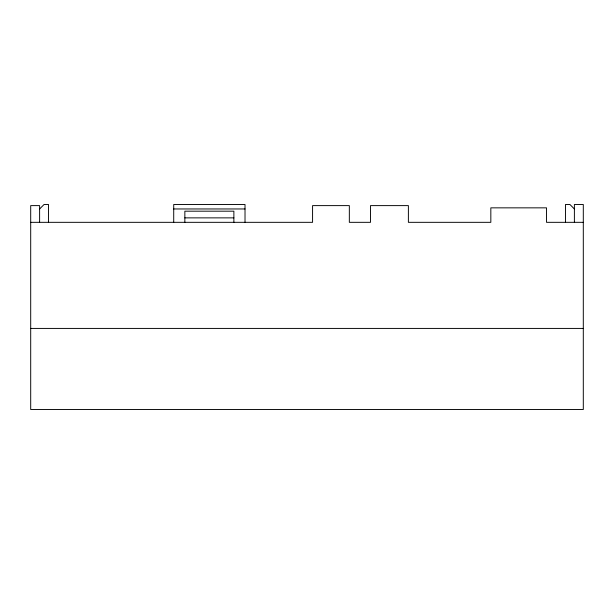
<?xml version="1.0" encoding="UTF-8"?>
<svg xmlns="http://www.w3.org/2000/svg" width="614" height="614" viewBox="0 0 614 614"><rect width="100%" height="100%" fill="white"/><g stroke="black" fill="none" stroke-linecap="round" stroke-linejoin="round"><path stroke-width="0.92" d="M39.611 208.96L44.07 204.5L48.529 204.5L48.529 222.145M173.716 208.96L245.017 208.96M184.852 217.87L233.873 217.87M30.7 222.329L312.572 222.329L312.572 205.613L349.335 205.613L349.335 222.329L370.503 222.329L370.503 205.613L408.387 205.613L408.387 222.329L490.832 222.329L490.832 207.847L546.537 207.847L546.537 222.329L583.3 222.329M30.7 328.421L583.3 328.421M574.389 208.96L569.93 204.5L565.471 204.5L565.471 222.145M574.389 222.329L574.389 204.5L583.3 204.5L583.3 409.5L30.7 409.5L30.7 205.613L39.611 205.613L39.611 222.329M245.017 222.329L245.017 204.5L173.716 204.5L173.716 222.329M233.873 222.329L233.873 211.185L184.852 211.185L184.852 222.329"/></g></svg>
